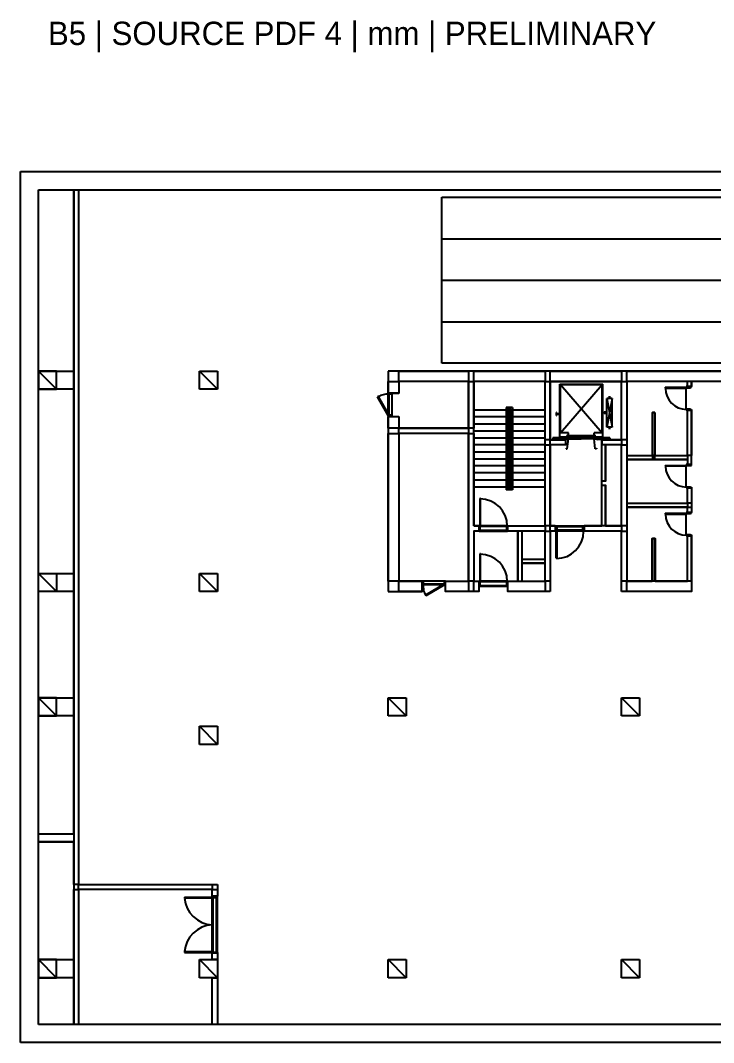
# Model space of a CAD drawing. Header units: millimetres. Extents: x -1062 to 473405, y -148599 to 38948.
# Drawn here: x 208938 to 235684, y -478 to 38948 of the extents above; entities that cross this region are included whole.
import ezdxf

# ---------------------------------------------------------------- set-up
doc = ezdxf.new("R2010")
doc.units = ezdxf.units.MM
for name, color, linetype in [('COLUMN', 1, 'Continuous'), ('CORE_REF', 8, 'Continuous'), ('DOOR', 3, 'Continuous'), ('TITLE', 2, 'Continuous'), ('WALL', 7, 'Continuous')]:
    doc.layers.add(name, color=color, linetype=linetype)

msp = doc.modelspace()

# ---------------------------------------------------------------- linework, layer by layer
at = {"layer": 'COLUMN'}
for p, q in [((210334.3, 24721), (209636.1, 25419.5)), ((209636.1, 25419.5), (209636.1, 24721)), ((210334.3, 25419.5), (209636.1, 25419.5)), ((209636.1, 25419.5), (210994.3, 25419.5)), ((210334.3, 24721), (210334.3, 25419.5)), ((210994.3, 25419.5), (210994.3, 24721)), ((216541.2, 24721), (215843.1, 25419.5)), ((215843.1, 25419.5), (216541.2, 25419.5)), ((215843.1, 24721), (215843.1, 25419.5)), ((216541.2, 25419.5), (216541.2, 24721)), ((209636.1, 24721), (210334.3, 24721)), ((210994.3, 24721), (209636.1, 24721)), ((216541.2, 24721), (215843.1, 24721)), ((209636.1, 17620.9), (210994.3, 17620.9)), ((210334.3, 16922.4), (209636.1, 17620.9)), ((209636.1, 17620.9), (210334.3, 17620.9)), ((209636.1, 16922.4), (209636.1, 17620.9)), ((210334.3, 17620.9), (210334.3, 16922.4)), ((210994.3, 17620.9), (210994.3, 16922.4)), ((216541.2, 16922.4), (215843.1, 17620.9)), ((215843.1, 17620.9), (216541.2, 17620.9)), ((215843.1, 16922.4), (215843.1, 17620.9)), ((216541.2, 17620.9), (216541.2, 16922.4)), ((210994.3, 16922.4), (209636.1, 16922.4)), ((210334.3, 16922.4), (209636.1, 16922.4)), ((216541.2, 16922.4), (215843.1, 16922.4)), ((210334.3, 12121.3), (209636.1, 12819.8)), ((209636.1, 12819.8), (209636.1, 12121.3)), ((210334.3, 12819.8), (209636.1, 12819.8)), ((209636.1, 12819.8), (210994.3, 12819.8)), ((210334.3, 12121.3), (210334.3, 12819.8)), ((210994.3, 12819.8), (210994.3, 12121.3)), ((223827.2, 12121.3), (223129, 12819.8)), ((223129, 12819.8), (223827.2, 12819.8)), ((223129, 12121.3), (223129, 12819.8)), ((223827.2, 12819.8), (223827.2, 12121.3)), ((232826.7, 12121.3), (232128.5, 12819.8)), ((232128.5, 12819.8), (232826.7, 12819.8)), ((232128.5, 12121.3), (232128.5, 12819.8)), ((232826.7, 12819.8), (232826.7, 12121.3)), ((209636.1, 12121.3), (210334.3, 12121.3)), ((210994.3, 12121.3), (209636.1, 12121.3)), ((223827.2, 12121.3), (223129, 12121.3)), ((232826.7, 12121.3), (232128.5, 12121.3)), ((216541.2, 11016.3), (215843.1, 11727.5)), ((215843.1, 11727.5), (216541.2, 11727.5)), ((215843.1, 11016.3), (215843.1, 11727.5)), ((216541.2, 11727.5), (216541.2, 11016.3)), ((216541.2, 11016.3), (215843.1, 11016.3)), ((210334.3, 2023.7), (209636.1, 2722.3)), ((209636.1, 2722.3), (209636.1, 2023.7)), ((210334.3, 2722.3), (209636.1, 2722.3)), ((209636.1, 2722.3), (210994.3, 2722.3)), ((210334.3, 2023.7), (210334.3, 2722.3)), ((210994.3, 2722.3), (210994.3, 2023.7)), ((216541.2, 2023.7), (215843.1, 2722.3)), ((215843.1, 2722.3), (216541.2, 2722.3)), ((215843.1, 2023.7), (215843.1, 2722.3)), ((216541.2, 2722.3), (216541.2, 2023.7)), ((223827.2, 2023.7), (223129, 2722.3)), ((223129, 2722.3), (223827.2, 2722.3)), ((223129, 2023.7), (223129, 2722.3)), ((223827.2, 2722.3), (223827.2, 2023.7)), ((232826.7, 2023.7), (232128.5, 2722.3)), ((232128.5, 2722.3), (232826.7, 2722.3)), ((232128.5, 2023.7), (232128.5, 2722.3)), ((232826.7, 2722.3), (232826.7, 2023.7)), ((209636.1, 2023.7), (210334.3, 2023.7)), ((210994.3, 2023.7), (209636.1, 2023.7)), ((216541.2, 2023.7), (215843.1, 2023.7)), ((223827.2, 2023.7), (223129, 2023.7)), ((232826.7, 2023.7), (232128.5, 2023.7))]:
    msp.add_line(p, q, dxfattribs=at)
at = {"layer": 'CORE_REF'}
for p, q in [((229754.9, 22892), (229754.9, 24924.2)), ((229754.9, 24924.2), (231405, 24924.2)), ((229780.3, 23044.4), (229780.3, 24898.8)), ((229780.3, 24898.8), (231379.6, 24898.8)), ((229780.3, 23044.4), (231379.6, 24898.8)), ((229780.3, 24898.8), (231379.6, 23044.4)), ((231379.6, 23044.4), (231379.6, 24898.8)), ((231405, 22892), (231405, 24924.2)), ((231773.1, 24365.3), (231570, 24365.3)), ((231570, 23260.3), (231570, 24365.3)), ((231773.1, 24365.3), (231570, 23260.3)), ((231570, 24365.3), (231773.1, 23260.3)), ((231633.5, 24416.1), (231709.6, 24416.1)), ((231671.6, 24416.1), (231633.5, 24416.1)), ((231671.6, 24416.1), (231671.6, 24390.7)), ((231684.3, 24416.1), (231671.6, 24416.1)), ((231671.6, 24390.7), (231671.6, 24365.3)), ((231709.6, 24416.1), (231684.3, 24416.1)), ((231773.1, 23260.3), (231773.1, 24365.3)), ((227685.9, 23920.8), (226429.3, 23920.8)), ((227927.1, 24022.4), (227685.9, 24022.4)), ((227685.9, 24022.4), (227685.9, 20847.1)), ((227876.3, 23971.6), (227736.7, 23971.6)), ((227736.7, 23971.6), (227736.7, 20897.9)), ((227876.3, 23920.8), (227736.7, 23920.8)), ((227774.7, 23920.8), (227774.7, 20948.7)), ((227825.5, 23920.8), (227825.5, 20948.7)), ((227876.3, 23920.8), (227863.6, 23920.8)), ((227876.3, 23971.6), (227876.3, 20897.9)), ((227927.1, 24022.4), (227927.1, 20847.1)), ((229183.7, 23920.8), (227927.1, 23920.8)), ((229628, 23819.2), (229615.3, 23819.2)), ((229615.3, 23819.2), (229615.3, 23704.9)), ((229615.3, 23704.9), (229628, 23704.9)), ((229628, 23768.4), (229628, 23819.2)), ((229640.7, 23768.4), (229628, 23768.4)), ((229628, 23717.6), (229628, 23755.7)), ((229628, 23755.7), (229640.7, 23755.7)), ((229691.4, 23768.4), (229640.7, 23768.4)), ((229640.7, 23755.7), (229691.4, 23755.7)), ((229729.5, 23768.4), (229691.4, 23768.4)), ((229691.4, 23755.7), (229729.5, 23755.7)), ((229729.5, 23755.7), (229729.5, 23768.4)), ((231392.3, 23806.5), (231392.3, 23819.2)), ((231392.3, 23819.2), (231430.4, 23819.2)), ((231430.4, 23806.5), (231392.3, 23806.5)), ((231430.4, 23819.2), (231455.8, 23819.2)), ((231455.8, 23806.5), (231430.4, 23806.5)), ((231455.8, 23819.2), (231468.5, 23819.2)), ((231468.5, 23806.5), (231455.8, 23806.5)), ((231468.5, 23819.2), (231493.9, 23819.2)), ((231493.9, 23806.5), (231468.5, 23806.5)), ((231493.9, 23819.2), (231506.6, 23819.2)), ((231506.6, 23806.5), (231493.9, 23806.5)), ((231506.6, 23819.2), (231506.6, 23870)), ((231506.6, 23870), (231506.6, 23755.7)), ((231506.6, 23755.7), (231506.6, 23806.5)), ((227685.9, 23654.1), (226429.3, 23654.1)), ((227685.9, 23374.6), (226429.3, 23374.6)), ((227774.7, 23654.1), (227736.7, 23654.1)), ((227774.7, 23374.6), (227736.7, 23374.6)), ((227876.3, 23654.1), (227825.5, 23654.1)), ((227876.3, 23374.6), (227825.5, 23374.6)), ((229183.7, 23654.1), (227927.1, 23654.1)), ((229183.7, 23374.6), (227927.1, 23374.6)), ((227685.9, 23107.9), (226429.3, 23107.9)), ((227774.7, 23107.9), (227736.7, 23107.9)), ((227876.3, 23107.9), (227825.5, 23107.9)), ((229183.7, 23107.9), (227927.1, 23107.9)), ((229754.9, 22892), (231405, 22892)), ((230084.9, 23044.4), (229780.3, 23044.4)), ((230084.9, 22942.8), (230021.4, 22942.8)), ((230034.1, 22942.8), (230580, 22942.8)), ((230034.1, 22904.7), (230034.1, 22942.8)), ((230034.1, 22904.7), (230580, 22904.7)), ((230084.9, 22942.8), (230084.9, 23044.4)), ((230580, 22942.8), (231113.1, 22942.8)), ((230580, 22904.7), (230580, 22942.8)), ((230580, 22904.7), (231113.1, 22904.7)), ((231379.6, 23044.4), (231075, 23044.4)), ((231075, 22942.8), (231075, 23044.4)), ((231075, 22942.8), (231138.5, 22942.8)), ((231113.1, 22904.7), (231113.1, 22942.8)), ((231773.1, 23260.3), (231570, 23260.3)), ((231671.6, 23222.2), (231633.5, 23222.2)), ((231709.6, 23209.5), (231633.5, 23209.5)), ((231671.6, 23234.9), (231671.6, 23260.3)), ((231671.6, 23222.2), (231671.6, 23234.9)), ((231684.3, 23222.2), (231671.6, 23222.2)), ((231709.6, 23222.2), (231684.3, 23222.2)), ((227685.9, 22841.2), (226429.3, 22841.2)), ((227685.9, 22574.4), (226429.3, 22574.4)), ((227774.7, 22841.2), (227736.7, 22841.2)), ((227774.7, 22574.4), (227736.7, 22574.4)), ((227876.3, 22841.2), (227825.5, 22841.2)), ((227876.3, 22574.4), (227825.5, 22574.4)), ((229183.7, 22841.2), (227927.1, 22841.2)), ((229183.7, 22574.4), (227927.1, 22574.4)), ((231684.3, 22853.9), (229475.6, 22853.9)), ((229475.6, 22853.9), (229475.6, 22765)), ((229475.6, 22790.4), (229996.1, 22790.4)), ((229932.6, 22765), (230008.8, 22803.1)), ((230084.9, 22803.1), (230008.8, 22803.1)), ((230008.8, 22803.1), (230008.8, 22790.4)), ((230034.1, 22853.9), (230580, 22853.9)), ((230034.1, 22853.9), (230034.1, 22803.1)), ((230034.1, 22803.1), (230580, 22803.1)), ((230034.1, 22422), (230084.9, 22803.1)), ((231113.1, 22853.9), (230580, 22853.9)), ((230580, 22803.1), (230580, 22853.9)), ((231113.1, 22803.1), (230580, 22803.1)), ((231113.1, 22422), (231075, 22803.1)), ((231075, 22803.1), (231151.1, 22803.1)), ((231113.1, 22853.9), (231113.1, 22803.1)), ((231151.1, 22803.1), (231151.1, 22790.4)), ((231227.3, 22765), (231151.1, 22803.1)), ((231163.8, 22790.4), (231684.3, 22790.4)), ((231684.3, 22853.9), (231684.3, 22765)), ((227685.9, 22295), (226429.3, 22295)), ((227774.7, 22295), (227736.7, 22295)), ((227876.3, 22295), (227825.5, 22295)), ((229183.7, 22295), (227927.1, 22295)), ((229996.1, 22447.4), (229996.1, 22422)), ((229996.1, 22422), (230034.1, 22422)), ((231163.8, 22422), (231113.1, 22422)), ((231163.8, 22447.4), (231163.8, 22422)), ((227685.9, 22028.3), (226429.3, 22028.3)), ((227685.9, 21761.6), (226429.3, 21761.6)), ((227774.7, 22028.3), (227736.7, 22028.3)), ((227774.7, 21761.6), (227736.7, 21761.6)), ((227876.3, 22028.3), (227825.5, 22028.3)), ((227876.3, 21761.6), (227825.5, 21761.6)), ((229183.7, 22028.3), (227927.1, 22028.3)), ((229183.7, 21761.6), (227927.1, 21761.6)), ((227685.9, 21494.8), (226429.3, 21494.8)), ((227774.7, 21494.8), (227736.7, 21494.8)), ((227876.3, 21494.8), (227825.5, 21494.8)), ((229183.7, 21494.8), (227927.1, 21494.8)), ((227685.9, 21215.4), (226429.3, 21215.4)), ((227685.9, 20948.7), (226429.3, 20948.7)), ((227774.7, 21215.4), (227736.7, 21215.4)), ((227774.7, 20948.7), (227736.7, 20948.7)), ((227876.3, 20897.9), (227736.7, 20897.9)), ((227876.3, 20948.7), (227774.7, 20948.7)), ((227876.3, 21215.4), (227825.5, 21215.4)), ((227876.3, 20948.7), (227863.6, 20948.7)), ((229183.7, 21215.4), (227927.1, 21215.4)), ((229183.7, 20948.7), (227927.1, 20948.7)), ((227927.1, 20847.1), (227685.9, 20847.1))]:
    msp.add_line(p, q, dxfattribs=at)
at = {"layer": 'DOOR'}
for p, q in [((222790, 24457.9), (222744.9, 24434.4)), ((222836.5, 24478.2), (222790, 24457.9)), ((222884.2, 24495.3), (222836.5, 24478.2)), ((222932.9, 24509), (222884.2, 24495.3)), ((222982.4, 24519.4), (222932.9, 24509)), ((223032.6, 24526.4), (222982.4, 24519.4)), ((223083.2, 24530), (223032.6, 24526.4)), ((223134.1, 24530.1), (223083.2, 24530)), ((223129, 24543.1), (223129, 24568.5)), ((223129, 24568.5), (223281.3, 24568.5)), ((223167.1, 24543.1), (223129, 24543.1)), ((223129, 23704.9), (223129, 24543.1)), ((223167.1, 24530.4), (223167.1, 24543.1)), ((223167.1, 23717.6), (223167.1, 24543.1)), ((223281.3, 24530.4), (223167.1, 24530.4)), ((223281.3, 24530.4), (223281.3, 24568.5)), ((223281.3, 23717.6), (223281.3, 24530.4)), ((233816.7, 24797.2), (233816.7, 24759.1)), ((233816.7, 24797.2), (234629.1, 24797.2)), ((233816.7, 24759.1), (234629.1, 24759.1)), ((233829.4, 24752.7), (233845.8, 24590.2)), ((233845.8, 24590.2), (233892.8, 24438.8)), ((234832.2, 24822.6), (234629.1, 24822.6)), ((234629.1, 24822.6), (234629.1, 24797.2)), ((234629.1, 24759.1), (234629.1, 24797.2)), ((234629.1, 24797.2), (234667.2, 24797.2)), ((234629.1, 23946.2), (234629.1, 24797.2)), ((234667.2, 24797.2), (234667.2, 24771.8)), ((234667.2, 24771.8), (234794.1, 24771.8)), ((234794.1, 24771.8), (234794.1, 24797.2)), ((234794.1, 24797.2), (234832.2, 24797.2)), ((234832.2, 24797.2), (234832.2, 24822.6)), ((222748.2, 24441.5), (222710.2, 24428.8)), ((223129, 23704.9), (222710.2, 24428.8)), ((223167.1, 23717.6), (222748.2, 24441.5)), ((233892.8, 24438.8), (233967.1, 24301.8)), ((233967.1, 24301.8), (234065.5, 24182.4)), ((234065.5, 24182.4), (234184.8, 24083.9)), ((234184.8, 24083.9), (234321.7, 24009.6)), ((223129, 23704.9), (223167.1, 23717.6)), ((223167.1, 23704.9), (223129, 23704.9)), ((223129, 23704.9), (223129, 23666.8)), ((223129, 23666.8), (223281.3, 23666.8)), ((223281.3, 23717.6), (223167.1, 23717.6)), ((223167.1, 23717.6), (223167.1, 23704.9)), ((223281.3, 23666.8), (223281.3, 23717.6)), ((234321.7, 24009.6), (234473, 23962.6)), ((234473, 23962.6), (234635.4, 23946.2)), ((234629.1, 23946.2), (234667.2, 23946.2)), ((234629.1, 23920.8), (234629.1, 23946.2)), ((234832.2, 23920.8), (234629.1, 23920.8)), ((234667.2, 23946.2), (234667.2, 23971.6)), ((234667.2, 23971.6), (234794.1, 23971.6)), ((234794.1, 23971.6), (234794.1, 23946.2)), ((234794.1, 23946.2), (234832.2, 23946.2)), ((234832.2, 23946.2), (234832.2, 23920.8)), ((233816.7, 21787), (233816.7, 21761.6)), ((233816.7, 21787), (234629.1, 21787)), ((233816.7, 21761.6), (234629.1, 21761.6)), ((233829.4, 21755.2), (233845.8, 21592.7)), ((234832.2, 21825.1), (234629.1, 21825.1)), ((234629.1, 21825.1), (234629.1, 21787)), ((234629.1, 21761.6), (234629.1, 21787)), ((234629.1, 21787), (234667.2, 21787)), ((234629.1, 20948.7), (234629.1, 21787)), ((234667.2, 21787), (234667.2, 21774.3)), ((234667.2, 21774.3), (234794.1, 21774.3)), ((234794.1, 21774.3), (234794.1, 21787)), ((234794.1, 21787), (234832.2, 21787)), ((234832.2, 21787), (234832.2, 21825.1)), ((233845.8, 21592.7), (233892.8, 21441.3)), ((233892.8, 21441.3), (233967.1, 21304.3)), ((233967.1, 21304.3), (234065.5, 21184.9)), ((234065.5, 21184.9), (234184.8, 21086.4)), ((234184.8, 21086.4), (234321.7, 21012.1)), ((234321.7, 21012.1), (234473, 20965.1)), ((234473, 20965.1), (234635.4, 20948.7)), ((234629.1, 20948.7), (234667.2, 20948.7)), ((234629.1, 20923.3), (234629.1, 20948.7)), ((234832.2, 20923.3), (234629.1, 20923.3)), ((234667.2, 20948.7), (234667.2, 20961.4)), ((234667.2, 20961.4), (234794.1, 20961.4)), ((234794.1, 20961.4), (234794.1, 20948.7)), ((234794.1, 20948.7), (234832.2, 20948.7)), ((234832.2, 20948.7), (234832.2, 20923.3)), ((226670.4, 20504.1), (226670.4, 19449.9)), ((226695.8, 20504.1), (226670.4, 20504.1)), ((226695.8, 19449.9), (226695.8, 20504.1)), ((226887.8, 20470.1), (226676.8, 20491.4)), ((227084.4, 20409.1), (226887.8, 20470.1)), ((227262.3, 20312.5), (227084.4, 20409.1)), ((227417.3, 20184.5), (227262.3, 20312.5)), ((227545.1, 20029.4), (227417.3, 20184.5)), ((227641.7, 19851.4), (227545.1, 20029.4)), ((227702.7, 19654.8), (227641.7, 19851.4)), ((233816.7, 19945.3), (233816.7, 19907.2)), ((233816.7, 19945.3), (234629.1, 19945.3)), ((233816.7, 19907.2), (234629.1, 19907.2)), ((233829.4, 19900.8), (233845.8, 19738.3)), ((233845.8, 19738.3), (233892.8, 19586.9)), ((234832.2, 19970.7), (234629.1, 19970.7)), ((234629.1, 19970.7), (234629.1, 19945.3)), ((234629.1, 19907.2), (234629.1, 19945.3)), ((234629.1, 19945.3), (234667.2, 19945.3)), ((234629.1, 19107), (234629.1, 19945.3)), ((234667.2, 19945.3), (234667.2, 19932.6)), ((234667.2, 19932.6), (234794.1, 19932.6)), ((234794.1, 19932.6), (234794.1, 19945.3)), ((234794.1, 19945.3), (234832.2, 19945.3)), ((234832.2, 19945.3), (234832.2, 19970.7)), ((226670.4, 19449.9), (226645.1, 19449.9)), ((226645.1, 19449.9), (226645.1, 19246.7)), ((226670.4, 19449.9), (226695.8, 19449.9)), ((226670.4, 19424.5), (226670.4, 19449.9)), ((226683.1, 19424.5), (226670.4, 19424.5)), ((226683.1, 19284.8), (226683.1, 19424.5)), ((227698.6, 19424.5), (226683.1, 19424.5)), ((227711.3, 19449.9), (226695.8, 19449.9)), ((227711.3, 19424.5), (227698.6, 19424.5)), ((227698.6, 19424.5), (227698.6, 19284.8)), ((227724, 19443.6), (227702.7, 19654.8)), ((227736.7, 19449.9), (227711.3, 19449.9)), ((227711.3, 19449.9), (227711.3, 19424.5)), ((227736.7, 19246.7), (227736.7, 19449.9)), ((229589.9, 19246.7), (229589.9, 19449.9)), ((229589.9, 19449.9), (229615.3, 19449.9)), ((229615.3, 19449.9), (229615.3, 19424.5)), ((229615.3, 19449.9), (230668.8, 19449.9)), ((229615.3, 19424.5), (229640.7, 19424.5)), ((229640.7, 19424.5), (229640.7, 19284.8)), ((229640.7, 19424.5), (230643.4, 19424.5)), ((230643.4, 19284.8), (230643.4, 19424.5)), ((230643.4, 19424.5), (230668.8, 19424.5)), ((230668.8, 19424.5), (230668.8, 19449.9)), ((230668.8, 19449.9), (230694.2, 19449.9)), ((233892.8, 19586.9), (233967.1, 19449.9)), ((233967.1, 19449.9), (234065.5, 19330.5)), ((234065.5, 19330.5), (234184.8, 19232)), ((226645.1, 19246.7), (226670.4, 19246.7)), ((226670.4, 19246.7), (226670.4, 19284.8)), ((226670.4, 19284.8), (226683.1, 19284.8)), ((226670.4, 19246.7), (227711.3, 19246.7)), ((226683.1, 19284.8), (227698.6, 19284.8)), ((227698.6, 19284.8), (227711.3, 19284.8)), ((227711.3, 19284.8), (227711.3, 19246.7)), ((227711.3, 19246.7), (227736.7, 19246.7)), ((229615.3, 19246.7), (229589.9, 19246.7)), ((229640.7, 19284.8), (229615.3, 19284.8)), ((229615.3, 19284.8), (229615.3, 19246.7)), ((229615.3, 18205.2), (229615.3, 19246.7)), ((229615.3, 19246.7), (229640.7, 19246.7)), ((230643.4, 19284.8), (229640.7, 19284.8)), ((229640.7, 19246.7), (229640.7, 18205.2)), ((230668.8, 19246.7), (229640.7, 19246.7)), ((230586.5, 18832.5), (230647.5, 19029.2)), ((230668.8, 19284.8), (230643.4, 19284.8)), ((230647.5, 19029.2), (230668.8, 19240.4)), ((230668.8, 19246.7), (230668.8, 19284.8)), ((230694.2, 19246.7), (230668.8, 19246.7)), ((234184.8, 19232), (234321.7, 19157.7)), ((234321.7, 19157.7), (234473, 19110.7)), ((234473, 19110.7), (234635.4, 19094.3)), ((234629.1, 19107), (234667.2, 19107)), ((234629.1, 19068.9), (234629.1, 19107)), ((234832.2, 19068.9), (234629.1, 19068.9)), ((234667.2, 19107), (234667.2, 19119.7)), ((234667.2, 19119.7), (234794.1, 19119.7)), ((234794.1, 19119.7), (234794.1, 19107)), ((234794.1, 19107), (234832.2, 19107)), ((234832.2, 19107), (234832.2, 19068.9)), ((230362.1, 18499.4), (230490, 18654.5)), ((230490, 18654.5), (230586.5, 18832.5)), ((226670.4, 18370.3), (226670.4, 17316.1)), ((226695.8, 18370.3), (226670.4, 18370.3)), ((226887.8, 18336.3), (226676.8, 18357.6)), ((226695.8, 17316.1), (226695.8, 18370.3)), ((227084.4, 18275.3), (226887.8, 18336.3)), ((227262.3, 18178.7), (227084.4, 18275.3)), ((227417.3, 18050.7), (227262.3, 18178.7)), ((229640.7, 18205.2), (229615.3, 18205.2)), ((229621.6, 18192.5), (229832.7, 18213.8)), ((229832.7, 18213.8), (230029.2, 18274.8)), ((230029.2, 18274.8), (230207.1, 18371.5)), ((230207.1, 18371.5), (230362.1, 18499.4)), ((227545.1, 17895.6), (227417.3, 18050.7)), ((227641.7, 17717.6), (227545.1, 17895.6)), ((227702.7, 17520.9), (227641.7, 17717.6)), ((227724, 17309.8), (227702.7, 17520.9)), ((224436.4, 17176.4), (224436.4, 17316.1)), ((224474.5, 17316.1), (224436.4, 17316.1)), ((224461.8, 17176.4), (224436.4, 17176.4)), ((224474.5, 17201.8), (224461.8, 17201.8)), ((224461.8, 17201.8), (224461.8, 17176.4)), ((225286.9, 17201.8), (224461.8, 17201.8)), ((225299.6, 17176.4), (224461.8, 17176.4)), ((225286.9, 17316.1), (224474.5, 17316.1)), ((224474.5, 17316.1), (224474.5, 17201.8)), ((224474.9, 17168.8), (224475, 17117.8)), ((224475, 17117.8), (224478.6, 17067.2)), ((224478.6, 17067.2), (224485.6, 17017)), ((224485.6, 17017), (224495.9, 16967.4)), ((224495.9, 16967.4), (224509.7, 16918.7)), ((225286.9, 17201.8), (224563.4, 16782.6)), ((225299.6, 17176.4), (224576.1, 16757.2)), ((225337.6, 17316.1), (225286.9, 17316.1)), ((225286.9, 17316.1), (225286.9, 17201.8)), ((225286.9, 17201.8), (225299.6, 17201.8)), ((225299.6, 17176.4), (225286.9, 17201.8)), ((225299.6, 17201.8), (225299.6, 17176.4)), ((225299.6, 17176.4), (225337.6, 17176.4)), ((225337.6, 17176.4), (225337.6, 17316.1)), ((226670.4, 17316.1), (226645.1, 17316.1)), ((226645.1, 17316.1), (226645.1, 17125.6)), ((226645.1, 17125.6), (226670.4, 17125.6)), ((226670.4, 17316.1), (226695.8, 17316.1)), ((226670.4, 17290.7), (226670.4, 17316.1)), ((226683.1, 17290.7), (226670.4, 17290.7)), ((226670.4, 17125.6), (226670.4, 17151)), ((226670.4, 17151), (226683.1, 17151)), ((226670.4, 17125.6), (227711.3, 17125.6)), ((226683.1, 17151), (226683.1, 17290.7)), ((227698.6, 17290.7), (226683.1, 17290.7)), ((226683.1, 17151), (227698.6, 17151)), ((227711.3, 17316.1), (226695.8, 17316.1)), ((227711.3, 17290.7), (227698.6, 17290.7)), ((227698.6, 17290.7), (227698.6, 17151)), ((227698.6, 17151), (227711.3, 17151)), ((227736.7, 17316.1), (227711.3, 17316.1)), ((227711.3, 17316.1), (227711.3, 17290.7)), ((227711.3, 17151), (227711.3, 17125.6)), ((227711.3, 17125.6), (227736.7, 17125.6)), ((227736.7, 17125.6), (227736.7, 17316.1)), ((224509.7, 16918.7), (224526.7, 16871)), ((224526.7, 16871), (224547, 16824.5)), ((224547, 16824.5), (224570.5, 16779.3)), ((224563.4, 16782.6), (224576.1, 16757.2)), ((215271.9, 5135.6), (216338.1, 5135.6)), ((215271.9, 5135.6), (215271.9, 5110.2)), ((216338.1, 5173.7), (216338.1, 5135.6)), ((216338.1, 5135.6), (216376.2, 5135.6)), ((216338.1, 3001.7), (216338.1, 5135.6)), ((216376.2, 5135.6), (216376.2, 5122.9)), ((216503.2, 5122.9), (216503.2, 5135.6)), ((216503.2, 5135.6), (216541.2, 5135.6)), ((216541.2, 5135.6), (216541.2, 5173.7)), ((216541.2, 3001.7), (216541.2, 5135.6)), ((215264.4, 5096.8), (215302.7, 4891.9)), ((215271.9, 5110.2), (216338.1, 5110.2)), ((215302.7, 4891.9), (215375.2, 4701.7)), ((216376.2, 5122.9), (216503.2, 5122.9)), ((216376.2, 3014.4), (216376.2, 5122.9)), ((216503.2, 3014.4), (216503.2, 5122.9)), ((215375.2, 4701.7), (215478.6, 4529.7)), ((215478.6, 4529.7), (215609.3, 4379.2)), ((215609.3, 4379.2), (215764, 4253.5)), ((215764, 4253.5), (215939.2, 4155.8)), ((215939.2, 3968.8), (215764, 3871.1)), ((215939.2, 4155.8), (216131.5, 4089.6)), ((216131.5, 4035), (215939.2, 3968.8)), ((216131.5, 4089.6), (216337.5, 4058.1)), ((216337.5, 4066.5), (216131.5, 4035)), ((215478.6, 3594.9), (215375.2, 3422.9)), ((215609.3, 3745.4), (215478.6, 3594.9)), ((215764, 3871.1), (215609.3, 3745.4)), ((215302.7, 3232.7), (215264.4, 3027.8)), ((215375.2, 3422.9), (215302.7, 3232.7)), ((215271.9, 3039.8), (216338.1, 3039.8)), ((215271.9, 3039.8), (215271.9, 3001.7)), ((215271.9, 3001.7), (216338.1, 3001.7)), ((216338.1, 3001.7), (216376.2, 3001.7)), ((216338.1, 2976.3), (216338.1, 3001.7)), ((216376.2, 3001.7), (216376.2, 3014.4)), ((216376.2, 3014.4), (216503.2, 3014.4)), ((216503.2, 3014.4), (216503.2, 3001.7)), ((216503.2, 3001.7), (216541.2, 3001.7)), ((216541.2, 3001.7), (216541.2, 2976.3))]:
    msp.add_line(p, q, dxfattribs=at)
at = {"layer": 'WALL'}
for p, q in [((208938, -478.4), (208938, 33116.5)), ((208938, 33116.5), (263404.6, 33116.5)), ((209636.1, 32417.9), (210994.3, 32417.9)), ((209636.1, 17620.9), (209636.1, 32417.9)), ((210994.3, 32417.9), (210994.3, 220.2)), ((211184.7, 32417.9), (211184.7, 5618.2)), ((211184.7, 32417.9), (262706.5, 32417.9)), ((225198, 25724.4), (225198, 32125.8)), ((225198, 32125.8), (247804.7, 32125.8)), ((225198, 30525.5), (247804.7, 30525.5)), ((225198, 28925.1), (247804.7, 28925.1)), ((225198, 27324.7), (247804.7, 27324.7)), ((247804.7, 25724.4), (225198, 25724.4)), ((250813, 25419.5), (223129, 25419.5)), ((223129, 25419.5), (223129, 16922.4)), ((223535.2, 25025.8), (223535.2, 24568.5)), ((226226.2, 25025.8), (223535.2, 25025.8)), ((226226.2, 25025.8), (226226.2, 23222.2)), ((226429.3, 19449.9), (226429.3, 25025.8)), ((229183.7, 25025.8), (226429.3, 25025.8)), ((229183.7, 19449.9), (229183.7, 25025.8)), ((229374.1, 25025.8), (232128.5, 25025.8)), ((229374.1, 22765), (229374.1, 25025.8)), ((232128.5, 22765), (232128.5, 25025.8)), ((241623.1, 25025.8), (232331.6, 25025.8)), ((232331.6, 25025.8), (232331.6, 17316.1)), ((234679.9, 24822.6), (234679.9, 25025.8)), ((234832.2, 24822.6), (234832.2, 25025.8)), ((223129, 24568.5), (223535.2, 24568.5)), ((234679.9, 24822.6), (234832.2, 24822.6)), ((223129, 23666.8), (223535.2, 23666.8)), ((223535.2, 23666.8), (223535.2, 23222.2)), ((233321.7, 22168), (233321.7, 23819.2)), ((233423.2, 23819.2), (233321.7, 23819.2)), ((233423.2, 22168), (233423.2, 23819.2)), ((234679.9, 22168), (234679.9, 23920.8)), ((234679.9, 23920.8), (234832.2, 23920.8)), ((234832.2, 21787), (234832.2, 23920.8)), ((226226.2, 23222.2), (223535.2, 23222.2)), ((223535.2, 23019), (223535.2, 17316.1)), ((226226.2, 23019), (223535.2, 23019)), ((226226.2, 23019), (226226.2, 17316.1)), ((229970.7, 22765), (229374.1, 22765)), ((229970.7, 22574.4), (229374.1, 22574.4)), ((229374.1, 19449.9), (229374.1, 22574.4)), ((229970.7, 22765), (229970.7, 22574.4)), ((232128.5, 22765), (231366.9, 22765)), ((231366.9, 22765), (231366.9, 22574.4)), ((232128.5, 22574.4), (231366.9, 22574.4)), ((231366.9, 19449.9), (231366.9, 22574.4)), ((231519.3, 21177.3), (231519.3, 22574.4)), ((232128.5, 19449.9), (232128.5, 22574.4)), ((232331.6, 22168), (233321.7, 22168)), ((233423.2, 22168), (234679.9, 22168)), ((232331.6, 22015.6), (234679.9, 22015.6)), ((234679.9, 22015.6), (234679.9, 21825.1)), ((234679.9, 21825.1), (234832.2, 21825.1)), ((231519.3, 19449.9), (231519.3, 21024.9)), ((234679.9, 20326.3), (234679.9, 20923.3)), ((234679.9, 20923.3), (234832.2, 20923.3)), ((234832.2, 20923.3), (234832.2, 19970.7)), ((232331.6, 20326.3), (234679.9, 20326.3)), ((232331.6, 20173.9), (234679.9, 20173.9)), ((234679.9, 19970.7), (234679.9, 20173.9)), ((234679.9, 19970.7), (234832.2, 19970.7)), ((226632.4, 19449.9), (226429.3, 19449.9)), ((226632.4, 19449.9), (226632.4, 19246.7)), ((227749.4, 19449.9), (229183.7, 19449.9)), ((227749.4, 19246.7), (227749.4, 19449.9)), ((229577.2, 19449.9), (229374.1, 19449.9)), ((229577.2, 19449.9), (229577.2, 19246.7)), ((230694.2, 19449.9), (230694.2, 19246.7)), ((232128.5, 19449.9), (230694.2, 19449.9)), ((226632.4, 19246.7), (226429.3, 19246.7)), ((226429.3, 19246.7), (226429.3, 17316.1)), ((229183.7, 19246.7), (227749.4, 19246.7)), ((228130.2, 19246.7), (228130.2, 17316.1)), ((228282.5, 19246.7), (228282.5, 17316.1)), ((229183.7, 17316.1), (229183.7, 19246.7)), ((229577.2, 19246.7), (229374.1, 19246.7)), ((229374.1, 19246.7), (229374.1, 16922.4)), ((232128.5, 19246.7), (230694.2, 19246.7)), ((232128.5, 16922.4), (232128.5, 19246.7)), ((233321.7, 17316.1), (233321.7, 18967.3)), ((233423.2, 18967.3), (233321.7, 18967.3)), ((233423.2, 17316.1), (233423.2, 18967.3)), ((234679.9, 17316.1), (234679.9, 19068.9)), ((234679.9, 19068.9), (234832.2, 19068.9)), ((234832.2, 17316.1), (234832.2, 19068.9)), ((228282.5, 18167.1), (229183.7, 18167.1)), ((228282.5, 18014.7), (229183.7, 18014.7)), ((209636.1, 220.2), (209636.1, 17620.9)), ((224436.4, 17316.1), (223535.2, 17316.1)), ((224436.4, 16922.4), (224436.4, 17316.1)), ((225337.6, 16922.4), (225337.6, 17316.1)), ((225337.6, 17316.1), (226226.2, 17316.1)), ((226429.3, 17316.1), (226632.4, 17316.1)), ((226632.4, 17316.1), (226632.4, 16922.4)), ((227749.4, 17316.1), (229183.7, 17316.1)), ((227749.4, 16922.4), (227749.4, 17316.1)), ((234832.2, 17316.1), (232331.6, 17316.1)), ((234832.2, 17316.1), (234832.2, 16922.4)), ((223129, 16922.4), (224436.4, 16922.4)), ((226632.4, 16922.4), (225337.6, 16922.4)), ((229374.1, 16922.4), (227749.4, 16922.4)), ((234832.2, 16922.4), (232128.5, 16922.4)), ((209636.1, 7574.2), (210994.3, 7574.2)), ((209636.1, 7269.4), (210994.3, 7269.4)), ((211184.7, 5618.2), (216541.2, 5618.2)), ((216541.2, 5618.2), (216541.2, 5173.7)), ((211184.7, 5427.7), (211184.7, 220.2)), ((216338.1, 5427.7), (211184.7, 5427.7)), ((216338.1, 5173.7), (216338.1, 5427.7)), ((216541.2, 5173.7), (216338.1, 5173.7)), ((216338.1, 2722.3), (216338.1, 2976.3)), ((216338.1, 2976.3), (216541.2, 2976.3)), ((216541.2, 2976.3), (216541.2, 220.2)), ((216338.1, 220.2), (216338.1, 2023.7)), ((210994.3, 220.2), (209636.1, 220.2)), ((216338.1, 220.2), (211184.7, 220.2)), ((257413.4, 220.2), (216541.2, 220.2)), ((263404.6, -478.4), (208938, -478.4))]:
    msp.add_line(p, q, dxfattribs=at)
for points in [[(209635, 7270), (209635, 7575), (210994.3, 7575), (210994.3, 32417.9), (211184.7, 32417.9), (211184.7, 5618.2), (210994.3, 5618.2), (210994.3, 7269.4), (209636.1, 7269.4), (209636.1, 7270), (209635, 7270)], [(226226.2, 25025.8), (223535.2, 25025.8), (223535.2, 25419.5), (226226.2, 25419.5), (226226.2, 25025.8)], [(226429.3, 25419.5), (229183.7, 25419.5), (229183.7, 25025.8), (226429.3, 25025.8), (226429.3, 25419.5)], [(229374.1, 25419.5), (232128.5, 25419.5), (232128.5, 25025.8), (229374.1, 25025.8), (229374.1, 25419.5)], [(234832.2, 25025.8), (234832.2, 24822.6), (234679.9, 24822.6), (234679.9, 25025.8), (232331.6, 25025.8), (232331.6, 25419.5), (241623.1, 25419.5), (241623.1, 25025.8), (236431.5, 25025.8), (236431.5, 17316.1), (238030.9, 17316.1), (238030.9, 16922.4), (238030, 16922.4), (238030, 16920), (236230, 16920), (236230, 16922.4), (236228.4, 16922.4), (236228.4, 17316.1), (236228.4, 25025.8), (234832.2, 25025.8)], [(223129, 25025.8), (223535.2, 25025.8), (223535.2, 24568.5), (223129, 24568.5), (223129, 25025.8)], [(226429.3, 25025.8), (226429.3, 23222.2), (226226.2, 23222.2), (226226.2, 25025.8), (226429.3, 25025.8)], [(229374.1, 25025.8), (229374.1, 22765), (229183.7, 22765), (229183.7, 25025.8), (229374.1, 25025.8)], [(232331.6, 25025.8), (232331.6, 22765), (232128.5, 22765), (232128.5, 25025.8), (232331.6, 25025.8)], [(223535.2, 23666.8), (223535.2, 23222.2), (223129, 23222.2), (223129, 23666.8), (223535.2, 23666.8)], [(233423.2, 23819.2), (233423.2, 22168), (233321.7, 22168), (233321.7, 23819.2), (233423.2, 23819.2)], [(234832.2, 23920.8), (234832.2, 22168), (234679.9, 22168), (234679.9, 23920.8), (234832.2, 23920.8)], [(223129, 17316.1), (223129, 23019), (223535.2, 23019), (223535.2, 17316.1), (223129, 17316.1)], [(226226.2, 23222.2), (226226.2, 23019), (223535.2, 23019), (223535.2, 23222.2), (226226.2, 23222.2)], [(226429.3, 19449.9), (226632.4, 19449.9), (226632.4, 19246.7), (226429.3, 19246.7), (226429.3, 17316.1), (226226.2, 17316.1), (226226.2, 19246.7), (226226.2, 19449.9), (226226.2, 23019), (226429.3, 23019), (226429.3, 19449.9)], [(229374.1, 22574.4), (229374.1, 19449.9), (229183.7, 19449.9), (229183.7, 22574.4), (229374.1, 22574.4)], [(229970.7, 22765), (229970.7, 22574.4), (229374.1, 22574.4), (229374.1, 22765), (229970.7, 22765)], [(231366.9, 22765), (232128.5, 22765), (232128.5, 22574.4), (231519.3, 22574.4), (231519.3, 21177.3), (231366.9, 21177.3), (231366.9, 22574.4), (231366.9, 22765)], [(232128.5, 19449.9), (232128.5, 22574.4), (232331.6, 22574.4), (232331.6, 22168), (233321.7, 22168), (233321.7, 22015.6), (232331.6, 22015.6), (232331.6, 20326.3), (234679.9, 20326.3), (234679.9, 20173.9), (232331.6, 20173.9), (232331.6, 19449.9), (232128.5, 19449.9)], [(233423.2, 22168), (234679.9, 22168), (234679.9, 22015.6), (233423.2, 22015.6), (233423.2, 22168)], [(231366.9, 19449.9), (231366.9, 21024.9), (231519.3, 21024.9), (231519.3, 19449.9), (232128.5, 19449.9), (232128.5, 19246.7), (230694.2, 19246.7), (230694.2, 19449.9), (231366.9, 19449.9)], [(234832.2, 20326.3), (234679.9, 20326.3), (234679.9, 20923.3), (234832.2, 20923.3), (234832.2, 20326.3)], [(234832.2, 20173.9), (234832.2, 19970.7), (234679.9, 19970.7), (234679.9, 20173.9), (234832.2, 20173.9)], [(227749.4, 19246.7), (227749.4, 19449.9), (229183.7, 19449.9), (229183.7, 19246.7), (229374.1, 19246.7), (229374.1, 17316.1), (229183.7, 17316.1), (229183.7, 16922.4), (227749.4, 16922.4), (227749.4, 17316.1), (228130, 17316.1), (228130, 19245), (228130.2, 19245), (228130.2, 19246.7), (227749.4, 19246.7)], [(229374.1, 19449.9), (229577.2, 19449.9), (229577.2, 19246.7), (229374.1, 19246.7), (229374.1, 19449.9)], [(228282.5, 19246.7), (228282.5, 18167.1), (229183.7, 18167.1), (229183.7, 19246.7), (228282.5, 19246.7)], [(232331.6, 19246.7), (232331.6, 17316.1), (232128.5, 17316.1), (232128.5, 19246.7), (232331.6, 19246.7)], [(233321.7, 18967.3), (233423.2, 18967.3), (233423.2, 18965), (233425, 18965), (233425, 17316.1), (234679.9, 17316.1), (234679.9, 19068.9), (234680, 19068.9), (234680, 19070), (234830, 19070), (234830, 19068.9), (234832.2, 19068.9), (234832.2, 17316.1), (234832.2, 16922.4), (232331.6, 16922.4), (232331.6, 17316.1), (233320, 17316.1), (233320, 18965), (233321.7, 18965), (233321.7, 18967.3)], [(229183.7, 18014.7), (228282.5, 18014.7), (228282.5, 17316.1), (229183.7, 17316.1), (229183.7, 18014.7)], [(224436.4, 17316.1), (224436.4, 16922.4), (223535.2, 16922.4), (223535.2, 17316.1), (224436.4, 17316.1)], [(226226.2, 17316.1), (226226.2, 16922.4), (225337.6, 16922.4), (225337.6, 17316.1), (226226.2, 17316.1)], [(226632.4, 17316.1), (226632.4, 16922.4), (226429.3, 16922.4), (226429.3, 17316.1), (226632.4, 17316.1)], [(216338.1, 5618.2), (216338.1, 5427.7), (211184.7, 5427.7), (211184.7, 5618.2), (216338.1, 5618.2)], [(211184.7, 5427.7), (211184.7, 220.2), (210994.3, 220.2), (210994.3, 5427.7), (211184.7, 5427.7)], [(216541.2, 5173.7), (216338.1, 5173.7), (216338.1, 5427.7), (216541.2, 5427.7), (216541.2, 5173.7)], [(216541.2, 2976.3), (216541.2, 2722.3), (216338.1, 2722.3), (216338.1, 2976.3), (216541.2, 2976.3)], [(216338.1, 2023.7), (216541.2, 2023.7), (216541.2, 220.2), (216338.1, 220.2), (216338.1, 2023.7)]]:
    msp.add_lwpolyline(points, close=True, dxfattribs=at)

# ---------------------------------------------------------------- texts
at = {"layer": 'TITLE'}
msp.add_text('B5 | SOURCE PDF 4 | mm | PRELIMINARY', height=900, dxfattribs=at).set_placement((210000, 38000))

doc.saveas('drawing.dxf')
